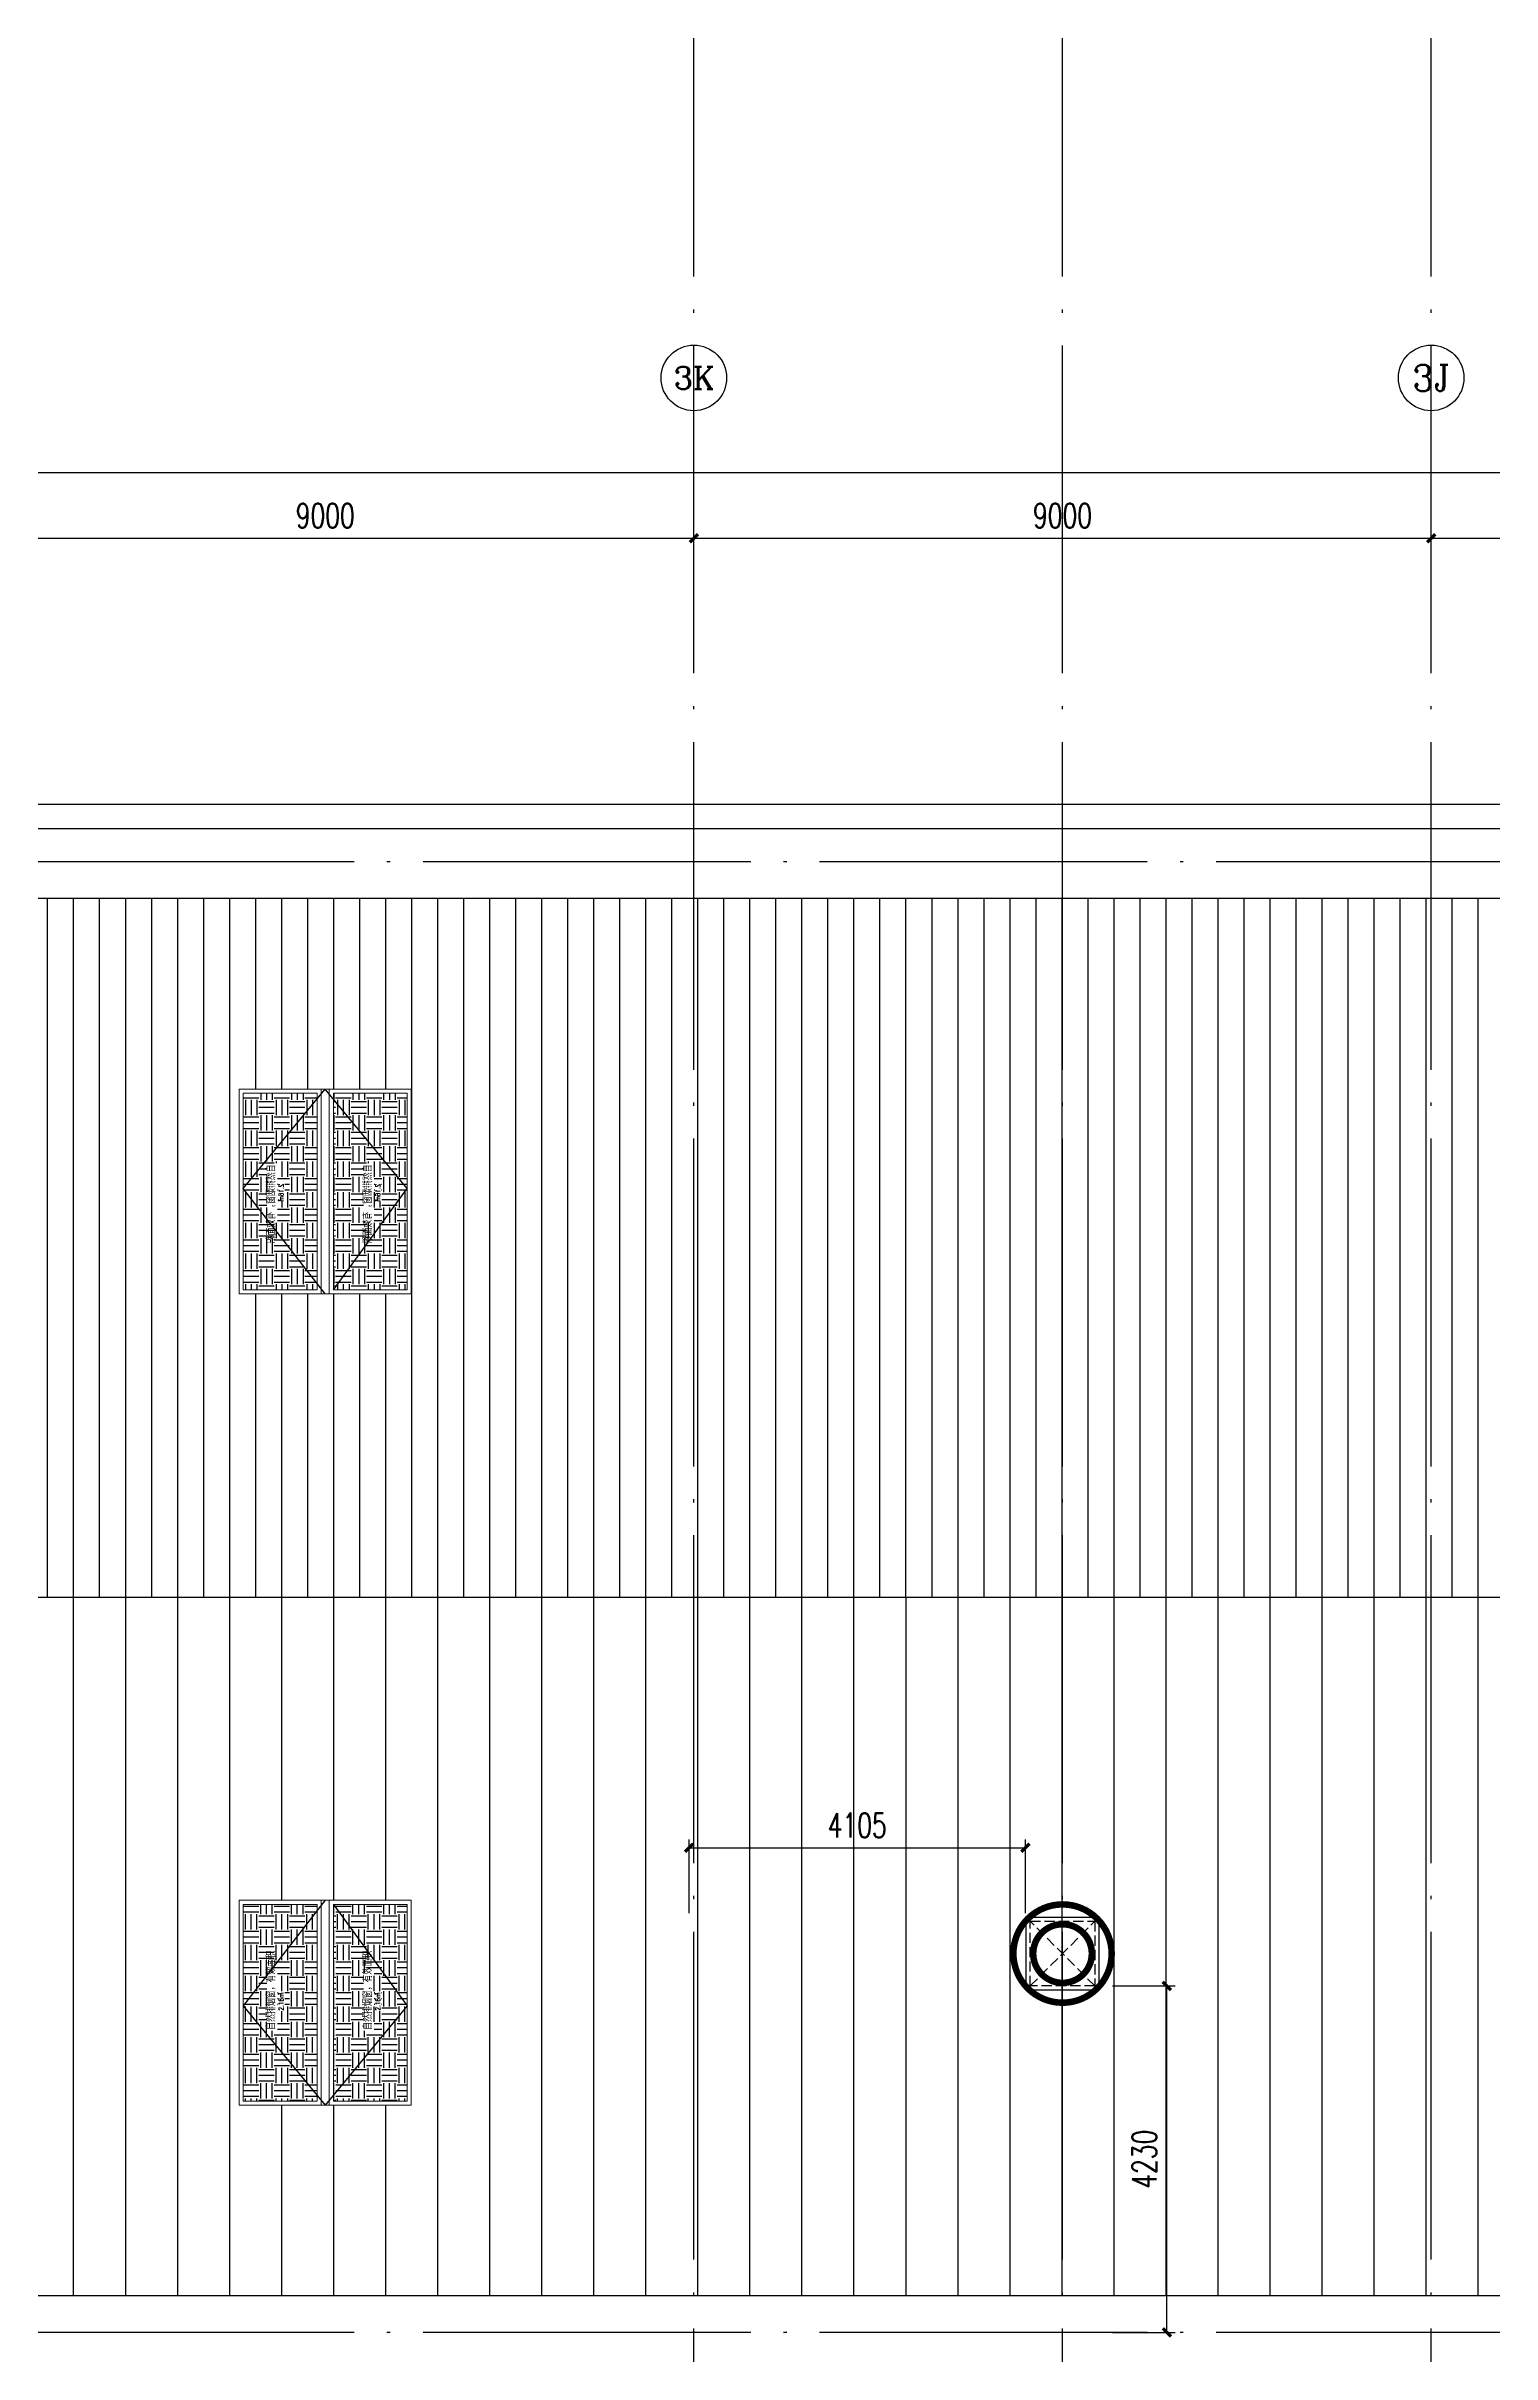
# Model space of a CAD drawing. Extents: x -555607 to 460190, y 498714 to 1664455.
# Drawn here: x 282240 to 299887, y 602510 to 630673 of the extents above; entities that cross this region are included whole.
import ezdxf
from ezdxf.enums import TextEntityAlignment as Align

# ---------------------------------------------------------------- set-up
doc = ezdxf.new("R2010")
doc.units = 0
doc.header["$LTSCALE"] = 1000
doc.header["$MEASUREMENT"] = 0
for name, pattern in [('DASH', [0.35, 0.25, -0.1]), ('DOTE', [2.42, 2, -0.2, 0.02, -0.2]), ('HIDDEN', [9.525, 6.35, -3.175])]:
    doc.linetypes.add(name, pattern=pattern)
doc.layers.get('Defpoints').update_dxf_attribs({"color": 210})
for name, color, linetype in [('A-AXIS-D', 1, 'Continuous'), ('A-AXIS-DOTE', 14, 'DOTE'), ('A-AXIS-DP', 126, 'Continuous'), ('A-HATCH-2', 251, 'Continuous'), ('A-LIN-V', 9, 'Continuous'), ('A-SFCE', 30, 'Continuous'), ('A-WINDOW', 8, 'Continuous'), ('SPACE', 7, 'Continuous'), ('SPACE_HATCH', 8, 'Continuous'), ('参考线', 8, 'Continuous'), ('外框', 1, 'HIDDEN'), ('暖通', 7, 'Continuous')]:
    doc.layers.add(name, color=color, linetype=linetype)
doc.layers.add('成型线', color=3, linetype='Continuous', lineweight=18)
doc.styles.add('_TCH_AXIS', font='COMPLEX', dxfattribs={"bigfont": 'GBCBIG'})
doc.styles.add('_TCH_DIM_T3', font='SIMPLEX', dxfattribs={"width": 0.705882, "bigfont": 'GBCBIG'})
doc.styles.add('_TCH_SPACE', font='SIMPLEX', dxfattribs={"height": 5, "bigfont": 'GBCBIG'})
doc.dimstyles.new('_TCH_ARCH&&100', dxfattribs={"dimtxt": 297.5, "dimasz": 100, "dimexe": 100, "dimexo": 100, "dimgap": 126.25, "dimtad": 1, "dimdec": 0, "dimzin": 0, "dimdsep": 46, "dimtxsty": '_TCH_DIM_T3', "dimblk": 'ARCHTICK', "dimcen": 0.09, "dimclrt": 7, "dimazin": 2, "dimtfac": 1, "dimtdec": 0, "dimtix": 1, "dimtmove": 2, "dimatfit": 3, "dimfxl": 100, "dimtolj": 1, "dimtzin": 0, "dimarcsym": 0})
pattern_1 = [(0, (0, 0), (187.5, 187.5), [187.5, -187.5]), (0, (0, 70.31), (187.5, 187.5), [187.5, -187.5]), (0, (0, 140.62), (187.5, 187.5), [187.5, -187.5]), (90, (23.44, 164.06), (-187.5, 187.5), [187.5, -187.5]), (90, (93.75, 164.06), (-187.5, 187.5), [187.5, -187.5]), (90, (164.06, 164.06), (-187.5, 187.5), [187.5, -187.5])]

# ---------------------------------------------------------------- blocks, each defined once
blk = doc.blocks.new('_ArchTick')
at = {"color": 0, "linetype": 'ByBlock', "const_width": 0.4}
blk.add_lwpolyline([(-0.5, -0.5), (0.5, 0.5)], dxfattribs=at)
blk = doc.blocks.new('*D449')
at = {"layer": 'A-AXIS-D', "color": 0, "lineweight": -2, "transparency": 16777216}
for p, q in [((281146, 623910), (281146, 624768)), ((281146, 624668), (290146, 624668)), ((290146, 623910), (290146, 624768))]:
    blk.add_line(p, q, dxfattribs=at)
at = {"layer": 'Defpoints', "color": 0, "transparency": 16777216}
for p in [(290146, 624668), (281146, 623810), (290146, 623810)]:
    blk.add_point(p, dxfattribs=at)
at = {"layer": 'A-AXIS-D', "color": 0, "lineweight": -2, "transparency": 16777216, "xscale": 100, "yscale": 100, "zscale": 100, "rotation": 180}
blk.add_blockref('_ArchTick', (281146, 624668), dxfattribs=at)
at = {"layer": 'A-AXIS-D', "color": 0, "lineweight": -2, "transparency": 16777216, "xscale": 100, "yscale": 100, "zscale": 100}
blk.add_blockref('_ArchTick', (290146, 624668), dxfattribs=at)
at = {"layer": 'A-AXIS-D', "color": 7, "transparency": 16777216, "insert": (285646, 624943), "char_height": 297.5, "attachment_point": 5, "style": '_TCH_DIM_T3'}
blk.add_mtext('\\A1;9000', dxfattribs=at)
blk = doc.blocks.new('*D450')
at = {"layer": 'A-AXIS-D', "color": 0, "lineweight": -2, "transparency": 16777216}
for p, q in [((290146, 623910), (290146, 624768)), ((290146, 624668), (299146, 624668)), ((299146, 623910), (299146, 624768))]:
    blk.add_line(p, q, dxfattribs=at)
at = {"layer": 'Defpoints', "color": 0, "transparency": 16777216}
for p in [(299146, 624668), (290146, 623810), (299146, 623810)]:
    blk.add_point(p, dxfattribs=at)
at = {"layer": 'A-AXIS-D', "color": 0, "lineweight": -2, "transparency": 16777216, "xscale": 100, "yscale": 100, "zscale": 100, "rotation": 180}
blk.add_blockref('_ArchTick', (290146, 624668), dxfattribs=at)
at = {"layer": 'A-AXIS-D', "color": 0, "lineweight": -2, "transparency": 16777216, "xscale": 100, "yscale": 100, "zscale": 100}
blk.add_blockref('_ArchTick', (299146, 624668), dxfattribs=at)
at = {"layer": 'A-AXIS-D', "color": 7, "transparency": 16777216, "insert": (294646, 624943), "char_height": 297.5, "attachment_point": 5, "style": '_TCH_DIM_T3'}
blk.add_mtext('\\A1;9000', dxfattribs=at)
blk = doc.blocks.new('*D451')
at = {"layer": 'A-AXIS-D', "color": 0, "lineweight": -2, "transparency": 16777216}
for p, q in [((299146, 623910), (299146, 624768)), ((299146, 624668), (308146, 624668)), ((308146, 623910), (308146, 624768))]:
    blk.add_line(p, q, dxfattribs=at)
at = {"layer": 'Defpoints', "color": 0, "transparency": 16777216}
for p in [(308146, 624668), (299146, 623810), (308146, 623810)]:
    blk.add_point(p, dxfattribs=at)
at = {"layer": 'A-AXIS-D', "color": 0, "lineweight": -2, "transparency": 16777216, "xscale": 100, "yscale": 100, "zscale": 100, "rotation": 180}
blk.add_blockref('_ArchTick', (299146, 624668), dxfattribs=at)
at = {"layer": 'A-AXIS-D', "color": 0, "lineweight": -2, "transparency": 16777216, "xscale": 100, "yscale": 100, "zscale": 100}
blk.add_blockref('_ArchTick', (308146, 624668), dxfattribs=at)
at = {"layer": 'A-AXIS-D', "color": 7, "transparency": 16777216, "insert": (303646, 624943), "char_height": 297.5, "attachment_point": 5, "style": '_TCH_DIM_T3'}
blk.add_mtext('\\A1;9000', dxfattribs=at)
blk = doc.blocks.new('*D460')
at = {"layer": 'A-AXIS-D', "color": 0, "lineweight": -2, "transparency": 16777216}
for p, q in [((186246, 624010), (186246, 625568)), ((371946, 624010), (371946, 625568)), ((186246, 625468), (371946, 625468))]:
    blk.add_line(p, q, dxfattribs=at)
at = {"layer": 'Defpoints', "color": 0, "transparency": 16777216}
for p in [(371946, 625468), (186246, 623910), (371946, 623910)]:
    blk.add_point(p, dxfattribs=at)
at = {"layer": 'A-AXIS-D', "color": 0, "lineweight": -2, "transparency": 16777216, "xscale": 100, "yscale": 100, "zscale": 100, "rotation": 180}
blk.add_blockref('_ArchTick', (186246, 625468), dxfattribs=at)
at = {"layer": 'A-AXIS-D', "color": 0, "lineweight": -2, "transparency": 16777216, "xscale": 100, "yscale": 100, "zscale": 100}
blk.add_blockref('_ArchTick', (371946, 625468), dxfattribs=at)
at = {"layer": 'A-AXIS-D', "color": 7, "transparency": 16777216, "insert": (279096, 625743), "char_height": 297.5, "attachment_point": 5, "style": '_TCH_DIM_T3'}
blk.add_mtext('\\A1;185700', dxfattribs=at)
blk = doc.blocks.new('44')
blk.add_wipeout([(277446, 745270), (279946, 745270), (279946, 747370), (277446, 747370)]).dxf.layer = '参考线'
at = {"layer": 'SPACE_HATCH'}
h = blk.add_hatch(dxfattribs=at)
h.set_pattern_fill('土壤', color=250, scale=50, style=0)
h.set_pattern_definition(pattern_1)
h.paths.add_polyline_path([(277496, 746420), (279896, 746420), (279896, 747320), (277496, 747320)])
h.paths.add_polyline_path([(278352, 746904), (279057, 746904), (279057, 747034), (278352, 747034)])
h.paths.add_polyline_path([(278591, 746811), (278817, 746811), (278817, 746895), (278591, 746895)])
h = blk.add_hatch(dxfattribs=at)
h.set_pattern_fill('土壤', color=250, scale=50, style=0)
h.set_pattern_definition(pattern_1)
h.paths.add_polyline_path([(277496, 746220), (279896, 746220), (279896, 745320), (277496, 745320)])
h.paths.add_polyline_path([(278352, 745724), (279057, 745724), (279057, 745854), (278352, 745854)])
h.paths.add_polyline_path([(278591, 745631), (278817, 745631), (278817, 745715), (278591, 745715)])
at = {"layer": '外框', "color": 250}
for points in [[(279946, 746320), (278658, 747320), (277446, 746320)], [(279896, 746220), (278658, 745320), (277446, 746320)]]:
    blk.add_lwpolyline(points, dxfattribs=at)
at = {"layer": '成型线', "color": 8}
for p, q in [((279946, 745270), (279946, 747370)), ((277446, 746370), (279946, 746370)), ((277496, 746420), (279896, 746420)), ((277446, 746270), (279946, 746270)), ((277496, 746220), (279896, 746220))]:
    blk.add_line(p, q, dxfattribs=at)
for points in [[(279946, 745270), (277446, 745270), (277446, 747370), (279946, 747370)], [(277496, 746420), (277496, 747320), (279896, 747320), (279896, 746420)], [(279896, 746220), (279896, 745320), (277496, 745320), (277496, 746220)]]:
    blk.add_lwpolyline(points, dxfattribs=at)
at = {"layer": 'SPACE', "color": 250, "style": '_TCH_SPACE'}
for p in [(278365, 746930), (278365, 745750)]:
    blk.add_text('自然排烟窗，有效面积', height=96.5, dxfattribs=at).set_placement(p)
at = {"layer": 'SPACE', "color": 250, "style": '_TCH_SPACE', "width": 0.705882}
for s, height, p in [('2.16m', 59.5, (278600, 746828)), ('2', 29.8, (278792, 746863)), ('2.16m', 59.5, (278600, 745648)), ('2', 29.8, (278792, 745683))]:
    blk.add_text(s, height=height, dxfattribs=at).set_placement(p)
blk = doc.blocks.new('frtt')
at = {"layer": 'A-LIN-V', "xscale": -1, "rotation": 90}
blk.add_blockref('44', (1112916, 997966), dxfattribs=at)
at = {"layer": 'A-LIN-V', "rotation": 90}
blk.add_blockref('44', (1112916, 430674), dxfattribs=at)
blk = doc.blocks.new('242343243')
at = {"layer": 'A-WINDOW'}
blk.add_blockref('frtt', (-80950, -102575), dxfattribs=at)
blk = doc.blocks.new('fengji')
at = {"layer": '暖通', "color": 7, "linetype": 'DASH', "ltscale": 0.5}
for p, q in [((-395, 395), (395, -395)), ((395, 395), (-395, -395))]:
    blk.add_line(p, q, dxfattribs=at)
at = {"layer": '暖通', "color": 7, "const_width": 79.8}
for points in [[(0, -600, -1), (0, 600, -1)], [(0, -600, 1), (0, 600, 1)]]:
    blk.add_lwpolyline(points, format="xyb", dxfattribs=at)
at = {"layer": '暖通', "color": 7, "ltscale": 0.5}
blk.add_lwpolyline([(-445, 445), (445, 445), (445, -445), (-445, -445)], close=True, dxfattribs=at)
at = {"layer": '暖通', "color": 7, "linetype": 'DASH', "const_width": 79.8}
for points in [[(0, -358, -1), (0, 358, -1)], [(0, -358, 1), (0, 358, 1)]]:
    blk.add_lwpolyline(points, format="xyb", dxfattribs=at)
at = {"layer": '暖通', "color": 7, "linetype": 'DASH', "ltscale": 0.5}
blk.add_lwpolyline([(-395, 395), (395, 395), (395, -395), (-395, -395)], close=True, dxfattribs=at)
blk = doc.blocks.new('*D721')
at = {"layer": 'A-AXIS-DP', "color": 0, "lineweight": -2, "transparency": 16777216}
for p, q in [((295255, 607000), (296020, 607000)), ((295920, 602770), (295920, 607000)), ((295255, 602770), (296020, 602770))]:
    blk.add_line(p, q, dxfattribs=at)
at = {"layer": 'Defpoints', "color": 0, "transparency": 16777216}
for p in [(295155, 607000), (295920, 607000), (295155, 602770)]:
    blk.add_point(p, dxfattribs=at)
at = {"layer": 'A-AXIS-DP', "color": 0, "lineweight": -2, "transparency": 16777216, "xscale": 100, "yscale": 100, "zscale": 100}
for p, rotation in [((295920, 607000), 90), ((295920, 602770), 270)]:
    blk.add_blockref('_ArchTick', p, dxfattribs=dict(at, rotation=rotation))
at = {"layer": 'A-AXIS-DP', "color": 7, "transparency": 16777216, "insert": (295645, 604885), "char_height": 297.5, "attachment_point": 5, "rotation": 90, "style": '_TCH_DIM_T3'}
blk.add_mtext('\\A1;4230', dxfattribs=at)
blk = doc.blocks.new('*D818')
at = {"layer": 'A-AXIS-DP', "color": 0, "lineweight": -2, "transparency": 16777216}
for p, q in [((290088, 607890), (290088, 608785)), ((290088, 608685), (294193, 608685)), ((294193, 607890), (294193, 608785))]:
    blk.add_line(p, q, dxfattribs=at)
at = {"layer": 'Defpoints', "color": 0, "transparency": 16777216}
for p in [(294193, 608685), (290088, 607790), (294193, 607790)]:
    blk.add_point(p, dxfattribs=at)
at = {"layer": 'A-AXIS-DP', "color": 0, "lineweight": -2, "transparency": 16777216, "xscale": 100, "yscale": 100, "zscale": 100, "rotation": 180}
blk.add_blockref('_ArchTick', (290088, 608685), dxfattribs=at)
at = {"layer": 'A-AXIS-DP', "color": 0, "lineweight": -2, "transparency": 16777216, "xscale": 100, "yscale": 100, "zscale": 100}
blk.add_blockref('_ArchTick', (294193, 608685), dxfattribs=at)
at = {"layer": 'A-AXIS-DP', "color": 7, "transparency": 16777216, "insert": (292140, 608960), "char_height": 297.5, "attachment_point": 5, "style": '_TCH_DIM_T3'}
blk.add_mtext('\\A1;4105', dxfattribs=at)
blk = doc.blocks.new('2312321321')
at = {"layer": '暖通', "rotation": 180}
blk.add_blockref('fengji', (294645.8, 607395), dxfattribs=at)
at = {"layer": 'A-AXIS-DP'}
for p1, p2, distance, picture, middle in [((290087.8, 607790), (294192.8, 607790), 895, '*D818', (292140.3, 608960)), ((295154.7, 602770), (295154.7, 607000), -765.3, '*D721', (295645, 604885))]:
    dim = blk.add_aligned_dim(p1=p1, p2=p2, distance=distance, dimstyle='_TCH_ARCH&&100', dxfattribs=at)
    dim.commit()
    dim.dimension.update_dxf_attribs({"geometry": picture, "text_midpoint": middle})

msp = doc.modelspace()

# ---------------------------------------------------------------- hatches: boundary and pattern name
at = {"layer": 'A-HATCH-2'}
h = msp.add_hatch(dxfattribs=at)
h.set_pattern_fill('ANSI31', color=250, scale=200, angle=45)
h.set_pattern_definition([(90, (0, 0), (-317.5, 0), [])])
h.paths.add_polyline_path([(233880, 611745), (366415.7, 611745), (371645.8, 611745), (371645.8, 620270), (203721, 620270), (201080.9, 612133.2), (200954.9, 611745)])
h = msp.add_hatch(dxfattribs=at)
h.set_pattern_fill('ANSI31', color=250, scale=400, angle=45)
h.set_pattern_definition([(90, (0, 0), (-635, 0), [])])
h.paths.add_polyline_path([(233880, 611745), (366415.7, 611745), (371645.8, 611745), (371645.8, 603220), (198188.9, 603220), (200954.9, 611745), (221250, 611745)])

# ---------------------------------------------------------------- linework, layer by layer
at = {"layer": 'A-AXIS-D'}
for centre in [(290145.8, 626624), (299145.8, 626624)]:
    msp.add_circle(centre, 400, dxfattribs=at)
at = {"layer": 'A-AXIS-DOTE', "color": 250, "ltscale": 2}
for p, q in [((290145.8, 540740), (290145.8, 637259.3)), ((294645.8, 540740), (294645.8, 637259.3)), ((299145.8, 540740), (299145.8, 637259.3)), ((377960, 620720), (181990, 620720)), ((377960, 602770), (181990, 602770))]:
    msp.add_line(p, q, dxfattribs=at)
at = {"layer": 'A-LIN-V', "color": 8}
for points in [[(371645.8, 620270), (203721, 620270)], [(371645.8, 603220), (198188.9, 603220)]]:
    msp.add_lwpolyline(points, dxfattribs=at)
at = {"layer": 'A-SFCE', "color": 8}
for points in [[(371945.8, 548220), (371945.8, 621419.9), (203778.7, 621420), (186245.8, 567383.3), (186245.8, 566370), (186845.8, 566370)], [(186545.8, 564570), (186545.8, 548519.9), (371645.8, 548519.9), (371645.8, 621119.9), (203996.8, 621120), (186545.8, 567335.8), (186545.8, 566670), (186845.8, 566670)], [(200954.9, 611745), (371645.8, 611745)]]:
    msp.add_lwpolyline(points, dxfattribs=at)

# ---------------------------------------------------------------- texts
at = {"layer": 'A-AXIS-D', "color": 7, "style": '_TCH_AXIS'}
for s, height, p, p2 in [('3K', 270.86, (289900.7, 626488.5), (290390.9, 626488.5)), ('3J', 321.14, (298916.4, 626463.4), (299375.2, 626463.4))]:
    msp.add_text(s, height=height, dxfattribs=at).set_placement(p, p2, align=Align.FIT)

# ---------------------------------------------------------------- dimensions: what is measured, and where the dimension line sits
at = {"layer": 'A-AXIS-D'}
for base, p1, p2, text, picture, middle in [((371945.8, 625467.8), (186245.8, 623909.8), (371945.8, 623909.8), '185700', '*D460', (279095.8, 625742.8)), ((290145.8, 624667.8), (281145.8, 623809.8), (290145.8, 623809.8), '9000', '*D449', (285645.8, 624942.8)), ((299145.8, 624667.8), (290145.8, 623809.8), (299145.8, 623809.8), '9000', '*D450', (294645.8, 624942.8)), ((308145.8, 624667.8), (299145.8, 623809.8), (308145.8, 623809.8), '9000', '*D451', (303645.8, 624942.8))]:
    dim = msp.add_linear_dim(base=base, p1=p1, p2=p2, angle=0, text=text, dimstyle='_TCH_ARCH&&100', dxfattribs=at)
    dim.commit()
    dim.dimension.update_dxf_attribs({"geometry": picture, "text_midpoint": middle, "dimtype": 129})

# ---------------------------------------------------------------- next in the draw order: block references
at = {"layer": 'A-WINDOW'}
msp.add_blockref('242343243', (0, 0), dxfattribs=at)

# ---------------------------------------------------------------- next in the draw order: block references
at = {"layer": '暖通', "color": 7}
msp.add_blockref('2312321321', (0, 0), dxfattribs=at)

doc.saveas('drawing.dxf')
